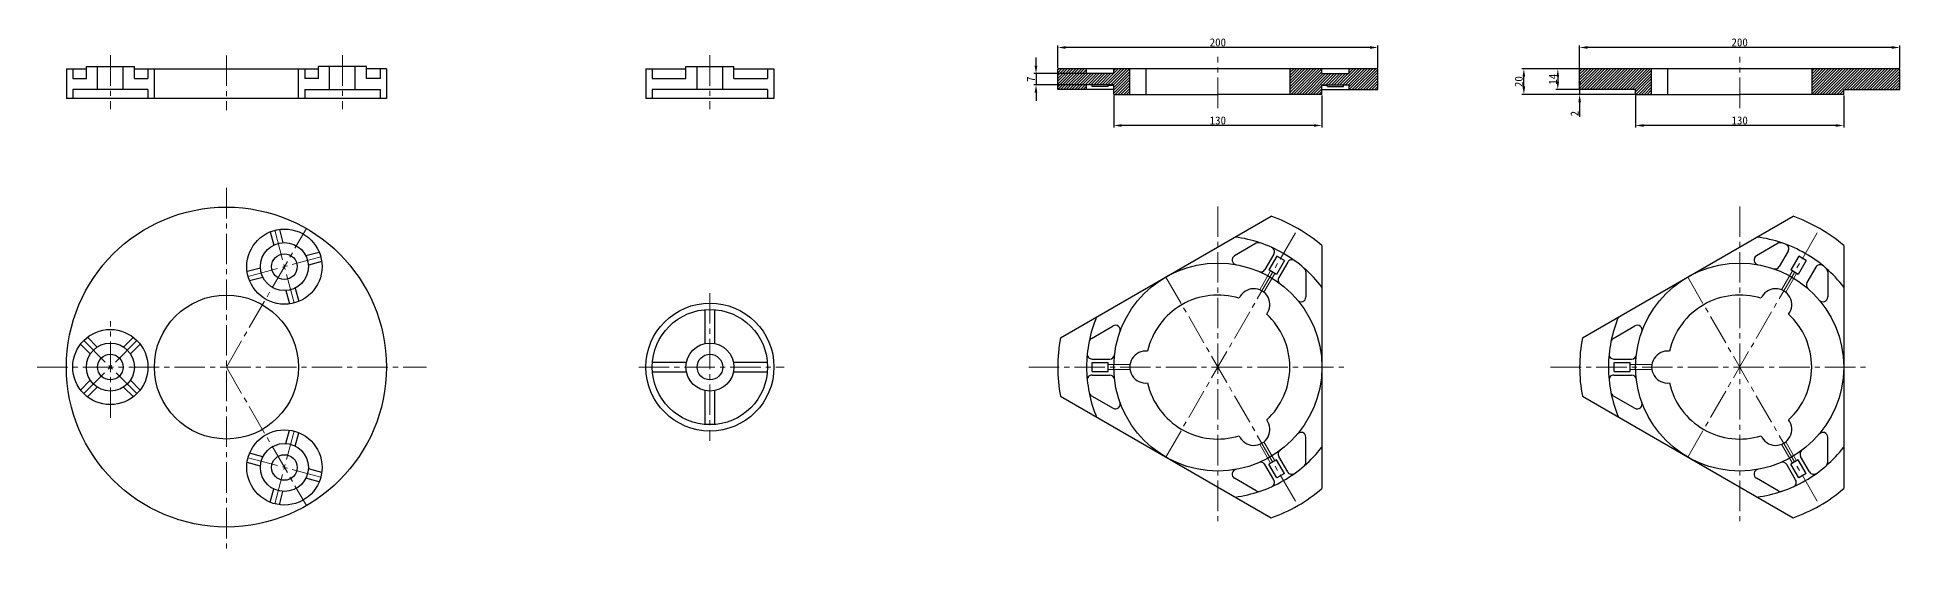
# Model space of a CAD drawing. Header units: inches. Extents: x -20 to 18950, y -1047 to 2551.
# Drawn here: x 10199 to 11363, y -304 to 17 of the extents above; entities that cross this region are included whole.
import ezdxf

# ---------------------------------------------------------------- set-up
doc = ezdxf.new("R2010")
doc.units = ezdxf.units.IN
doc.header["$MEASUREMENT"] = 0
doc.header["$PDSIZE"] = -5
doc.linetypes.add('CENTER2', pattern=[28.574999, 19.049999, -3.175, 3.175, -3.175])
doc.layers.get('0').update_dxf_attribs({"lineweight": 30})
doc.layers.get('Defpoints').update_dxf_attribs({"lineweight": 18})
for name, color, linetype, lineweight in [('cen', 1, 'CENTER2', 20), ('dim', 5, 'Continuous', 20), ('hat', 3, 'Continuous', 20)]:
    doc.layers.add(name, color=color, linetype=linetype, lineweight=lineweight)
doc.styles.get("Standard").update_dxf_attribs({"font": ''})
doc.styles.get('Standard').set_extended_font_data('宋体')
doc.dimstyles.new('ISO-25', dxfattribs={"dimtxt": 5, "dimasz": 5, "dimexe": 1.25, "dimexo": 0.625, "dimtad": 1, "dimdsep": 46, "dimtxsty": 'Standard', "dimcen": 2.5, "dimdle": 10, "dimadec": 0, "dimazin": 0, "dimtfac": 1, "dimtmove": 0, "dimatfit": 3, "dimfxl": 1, "dimtolj": 1, "dimarcsym": 0})

# ---------------------------------------------------------------- blocks, each defined once
blk = doc.blocks.new('*D2')
at = {"layer": 'Defpoints', "color": 0, "transparency": 16777216}
for p in [(10836.8, 10.8), (10836.8, -2.5), (11036.8, -2.5)]:
    blk.add_point(p, dxfattribs=at)
at = {"layer": 'dim', "color": 0, "linetype": 'Continuous', "lineweight": -2, "transparency": 16777216}
for p, q in [((10836.8, -1.9), (10836.8, 12.1)), ((11036.8, -1.9), (11036.8, 12.1)), ((11031.8, 10.8), (10841.8, 10.8))]:
    blk.add_line(p, q, dxfattribs=at)
at = {"layer": 'dim', "color": 0, "transparency": 16777216}
for points in [[(10841.8, 11.7), (10841.8, 10), (10836.8, 10.8)], [(11031.8, 11.7), (11031.8, 10), (11036.8, 10.8)]]:
    blk.add_solid(points, dxfattribs=at)
at = {"layer": 'dim', "color": 0, "transparency": 16777216, "insert": (10936.8, 14), "char_height": 5, "attachment_point": 5}
blk.add_mtext('\\A1;200', dxfattribs=at)
blk = doc.blocks.new('*D3')
at = {"layer": 'Defpoints', "color": 0, "transparency": 16777216}
for p in [(10871.8, -18.5), (11001.8, -18.5), (10871.8, -37.9)]:
    blk.add_point(p, dxfattribs=at)
at = {"layer": 'dim', "color": 0, "linetype": 'Continuous', "lineweight": -2, "transparency": 16777216}
for p, q in [((10871.8, -19.1), (10871.8, -39.2)), ((11001.8, -19.1), (11001.8, -39.2)), ((10996.8, -37.9), (10876.8, -37.9))]:
    blk.add_line(p, q, dxfattribs=at)
at = {"layer": 'dim', "color": 0, "transparency": 16777216}
for points in [[(10876.8, -37.1), (10876.8, -38.8), (10871.8, -37.9)], [(10996.8, -37.1), (10996.8, -38.8), (11001.8, -37.9)]]:
    blk.add_solid(points, dxfattribs=at)
at = {"layer": 'dim', "color": 0, "transparency": 16777216, "insert": (10936.8, -34.8), "char_height": 5, "attachment_point": 5}
blk.add_mtext('\\A1;130', dxfattribs=at)
blk = doc.blocks.new('*D4')
at = {"layer": 'Defpoints', "color": 0, "transparency": 16777216}
for p in [(10871.8, -5.5), (10823.2, -12.5), (10871.8, -12.5)]:
    blk.add_point(p, dxfattribs=at)
at = {"layer": 'dim', "color": 0, "linetype": 'Continuous', "lineweight": -2, "transparency": 16777216}
for p, q in [((10823.2, -0.5), (10823.2, 4.5)), ((10871.2, -5.5), (10821.9, -5.5)), ((10823.2, -5.5), (10823.2, -12.5)), ((10871.2, -12.5), (10821.9, -12.5)), ((10823.2, -17.5), (10823.2, -22.5))]:
    blk.add_line(p, q, dxfattribs=at)
at = {"layer": 'dim', "color": 0, "transparency": 16777216}
for points in [[(10822.3, -0.5), (10824, -0.5), (10823.2, -5.5)], [(10822.3, -17.5), (10824, -17.5), (10823.2, -12.5)]]:
    blk.add_solid(points, dxfattribs=at)
at = {"layer": 'dim', "color": 0, "transparency": 16777216, "insert": (10820, -9), "char_height": 5, "attachment_point": 5, "rotation": 90}
blk.add_mtext('\\A1;7', dxfattribs=at)
blk = doc.blocks.new('*D5')
at = {"layer": 'Defpoints', "color": 0, "transparency": 16777216}
for p in [(11162.8, 10.8), (11162.8, -2.5), (11362.8, -2.5)]:
    blk.add_point(p, dxfattribs=at)
at = {"layer": 'dim', "color": 0, "linetype": 'Continuous', "lineweight": -2, "transparency": 16777216}
for p, q in [((11162.8, -1.9), (11162.8, 12.1)), ((11362.8, -1.9), (11362.8, 12.1)), ((11357.8, 10.8), (11167.8, 10.8))]:
    blk.add_line(p, q, dxfattribs=at)
at = {"layer": 'dim', "color": 0, "transparency": 16777216}
for points in [[(11167.8, 11.7), (11167.8, 10), (11162.8, 10.8)], [(11357.8, 11.7), (11357.8, 10), (11362.8, 10.8)]]:
    blk.add_solid(points, dxfattribs=at)
at = {"layer": 'dim', "color": 0, "transparency": 16777216, "insert": (11262.8, 14), "char_height": 5, "attachment_point": 5}
blk.add_mtext('\\A1;200', dxfattribs=at)
blk = doc.blocks.new('*D6')
at = {"layer": 'Defpoints', "color": 0, "transparency": 16777216}
for p in [(11197.8, -18.5), (11327.8, -18.5), (11197.8, -37.9)]:
    blk.add_point(p, dxfattribs=at)
at = {"layer": 'dim', "color": 0, "linetype": 'Continuous', "lineweight": -2, "transparency": 16777216}
for p, q in [((11197.8, -19.1), (11197.8, -39.2)), ((11327.8, -19.1), (11327.8, -39.2)), ((11322.8, -37.9), (11202.8, -37.9))]:
    blk.add_line(p, q, dxfattribs=at)
at = {"layer": 'dim', "color": 0, "transparency": 16777216}
for points in [[(11202.8, -37.1), (11202.8, -38.8), (11197.8, -37.9)], [(11322.8, -37.1), (11322.8, -38.8), (11327.8, -37.9)]]:
    blk.add_solid(points, dxfattribs=at)
at = {"layer": 'dim', "color": 0, "transparency": 16777216, "insert": (11262.8, -34.8), "char_height": 5, "attachment_point": 5}
blk.add_mtext('\\A1;130', dxfattribs=at)
blk = doc.blocks.new('*D7')
at = {"layer": 'Defpoints', "color": 0, "transparency": 16777216}
for p in [(11162.8, -2.5), (11149.2, -15.5), (11197.8, -15.5)]:
    blk.add_point(p, dxfattribs=at)
at = {"layer": 'dim', "color": 0, "linetype": 'Continuous', "lineweight": -2, "transparency": 16777216}
for p, q in [((11162.2, -2.5), (11147.9, -2.5)), ((11149.2, -7.5), (11149.2, -10.5)), ((11197.2, -15.5), (11147.9, -15.5))]:
    blk.add_line(p, q, dxfattribs=at)
at = {"layer": 'dim', "color": 0, "transparency": 16777216}
for points in [[(11148.4, -7.5), (11150, -7.5), (11149.2, -2.5)], [(11148.4, -10.5), (11150, -10.5), (11149.2, -15.5)]]:
    blk.add_solid(points, dxfattribs=at)
at = {"layer": 'dim', "color": 0, "transparency": 16777216, "insert": (11146.1, -9), "char_height": 5, "attachment_point": 5, "rotation": 90}
blk.add_mtext('\\A1;14', dxfattribs=at)
blk = doc.blocks.new('*D8')
at = {"layer": 'Defpoints', "color": 0, "transparency": 16777216}
for p in [(11128, -2.5), (11207.8, -2.5), (11197.8, -18.5)]:
    blk.add_point(p, dxfattribs=at)
at = {"layer": 'dim', "color": 0, "linetype": 'Continuous', "lineweight": -2, "transparency": 16777216}
for p, q in [((11207.2, -2.5), (11126.7, -2.5)), ((11128, -13.5), (11128, -7.5)), ((11197.2, -18.5), (11126.7, -18.5))]:
    blk.add_line(p, q, dxfattribs=at)
at = {"layer": 'dim', "color": 0, "transparency": 16777216}
for points in [[(11127.1, -7.5), (11128.8, -7.5), (11128, -2.5)], [(11127.1, -13.5), (11128.8, -13.5), (11128, -18.5)]]:
    blk.add_solid(points, dxfattribs=at)
at = {"layer": 'dim', "color": 0, "transparency": 16777216, "insert": (11124.8, -10.5), "char_height": 5, "attachment_point": 5, "rotation": 90}
blk.add_mtext('\\A1;20', dxfattribs=at)
blk = doc.blocks.new('*D9')
at = {"layer": 'Defpoints', "color": 0, "transparency": 16777216}
for p in [(11162.8, -15.5), (11162.8, -18.5), (11197.8, -18.5)]:
    blk.add_point(p, dxfattribs=at)
at = {"layer": 'dim', "color": 0, "linetype": 'Continuous', "lineweight": -2, "transparency": 16777216}
for p, q in [((11162.8, -10.5), (11162.8, -5.5)), ((11162.2, -15.5), (11161.6, -15.5)), ((11197.2, -18.5), (11161.6, -18.5)), ((11162.8, -15.5), (11162.8, -18.5)), ((11162.8, -23.5), (11162.8, -32.5))]:
    blk.add_line(p, q, dxfattribs=at)
at = {"layer": 'dim', "color": 0, "transparency": 16777216}
for points in [[(11162, -10.5), (11163.7, -10.5), (11162.8, -15.5)], [(11162, -23.5), (11163.7, -23.5), (11162.8, -18.5)]]:
    blk.add_solid(points, dxfattribs=at)
at = {"layer": 'dim', "color": 0, "transparency": 16777216, "insert": (11159.7, -30.5), "char_height": 5, "attachment_point": 5, "rotation": 90}
blk.add_mtext('\\A1;2', dxfattribs=at)

msp = doc.modelspace()

# ---------------------------------------------------------------- hatches: boundary and pattern name
at = {"layer": 'hat'}
h = msp.add_hatch(dxfattribs=at)
h.set_pattern_fill('ANSI31', color=256, scale=10)
h.paths.add_polyline_path([(10881.787, -2.508), (10871.787, -2.508), (10871.787, -5.508), (10854.787, -5.508), (10854.787, -2.508), (10836.787, -2.508), (10836.787, -15.508), (10854.787, -15.508), (10854.787, -12.508), (10871.787, -12.508), (10871.787, -18.508), (10881.787, -18.508)])
h.paths.add_polyline_path([(11036.787, -2.508), (11018.787, -2.508), (11018.787, -5.508), (11001.787, -5.508), (11001.787, -2.508), (10981.787, -2.508), (10981.787, -18.508), (11001.787, -18.508), (11001.787, -12.508), (11018.787, -12.508), (11018.787, -15.508), (11036.787, -15.508)])
h = msp.add_hatch(dxfattribs=at)
h.set_pattern_fill('ANSI31', color=256, scale=10)
h.paths.add_polyline_path([(11362.827, -2.508), (11307.827, -2.508), (11307.827, -18.508), (11327.827, -18.508), (11327.827, -15.508), (11362.827, -15.508)])
h.paths.add_polyline_path([(11207.827, -2.508), (11162.827, -2.508), (11162.827, -15.508), (11197.827, -15.508), (11197.827, -18.508), (11207.827, -18.508)])

# ---------------------------------------------------------------- linework, layer by layer
for p, q in [((10217.359, -2.508), (10217.359, -21.008)), ((10217.359, -2.508), (10229.859, -2.508)), ((10221.359, -2.508), (10221.359, -8.508)), ((10221.359, -8.508), (10229.859, -8.508)), ((10229.859, -1.008), (10259.859, -1.008)), ((10229.859, -8.508), (10229.859, -1.008)), ((10236.859, -15.508), (10236.859, -1.008)), ((10252.859, -15.508), (10252.859, -1.008)), ((10259.859, -8.508), (10259.859, -1.008)), ((10259.859, -2.508), (10374.859, -2.508)), ((10259.859, -8.508), (10268.359, -8.508)), ((10268.359, -2.508), (10268.359, -8.508)), ((10272.359, -21.008), (10272.359, -2.508)), ((10362.359, -21.008), (10362.359, -2.508)), ((10366.359, -2.508), (10366.359, -8.508)), ((10374.859, -8.508), (10366.359, -8.508)), ((10404.859, -1.008), (10374.859, -1.008)), ((10374.859, -8.508), (10374.859, -1.008)), ((10381.859, -15.508), (10381.859, -1.008)), ((10397.859, -15.508), (10397.859, -1.008)), ((10404.859, -8.508), (10404.859, -1.008)), ((10417.359, -2.508), (10404.859, -2.508)), ((10413.359, -8.508), (10404.859, -8.508)), ((10413.359, -2.508), (10413.359, -8.508)), ((10417.359, -2.508), (10417.359, -21.008)), ((10579.469, -2.508), (10579.469, -21.008)), ((10579.469, -2.508), (10604.469, -2.508)), ((10583.469, -2.508), (10583.469, -8.508)), ((10583.469, -8.508), (10604.469, -8.508)), ((10604.469, -1.008), (10634.469, -1.008)), ((10604.469, -8.508), (10604.469, -1.008)), ((10611.469, -15.508), (10611.469, -1.008)), ((10627.469, -15.508), (10627.469, -1.008)), ((10634.469, -8.508), (10634.469, -1.008)), ((10634.469, -2.508), (10659.469, -2.508)), ((10634.469, -8.508), (10655.469, -8.508)), ((10655.469, -2.508), (10655.469, -8.508)), ((10659.469, -2.508), (10659.469, -21.008)), ((10836.787, -15.508), (10836.787, -2.508)), ((11036.787, -2.508), (10836.787, -2.508)), ((10854.787, -5.508), (10854.787, -2.508)), ((10871.787, -5.508), (10854.787, -5.508)), ((10871.787, -5.508), (10871.787, -2.508)), ((10881.787, -18.508), (10881.787, -2.508)), ((10891.787, -2.508), (10891.787, -18.508)), ((10981.787, -2.508), (10981.787, -18.508)), ((11001.787, -5.508), (11001.787, -2.508)), ((11001.787, -5.508), (11018.787, -5.508)), ((11018.787, -5.508), (11018.787, -2.508)), ((11036.787, -15.508), (11036.787, -2.508)), ((11162.827, -15.508), (11162.827, -2.508)), ((11362.827, -2.508), (11162.827, -2.508)), ((11207.827, -18.508), (11207.827, -2.508)), ((11217.827, -2.508), (11217.827, -18.508)), ((11307.827, -2.508), (11307.827, -18.508)), ((11362.827, -15.508), (11362.827, -2.508)), ((10417.359, -21.008), (10217.359, -21.008)), ((10268.359, -15.508), (10221.359, -15.508)), ((10221.359, -15.508), (10221.359, -21.008)), ((10268.359, -15.508), (10268.359, -21.008)), ((10366.359, -15.508), (10413.359, -15.508)), ((10366.359, -15.508), (10366.359, -21.008)), ((10413.359, -15.508), (10413.359, -21.008)), ((10659.469, -21.008), (10579.469, -21.008)), ((10583.469, -15.508), (10583.469, -21.008)), ((10655.469, -15.508), (10583.469, -15.508)), ((10655.469, -15.508), (10655.469, -21.008)), ((10871.787, -15.508), (10836.787, -15.508)), ((10871.787, -12.508), (10854.787, -12.508)), ((10854.787, -15.508), (10854.787, -12.508)), ((10858.287, -13.508), (10858.287, -12.508)), ((10868.287, -13.508), (10858.287, -13.508)), ((10868.287, -13.508), (10868.287, -12.508)), ((10871.787, -18.508), (10871.787, -12.508)), ((10871.787, -18.508), (10936.787, -18.508)), ((11001.787, -18.508), (10936.787, -18.508)), ((11001.787, -12.508), (11018.787, -12.508)), ((11001.787, -18.508), (11001.787, -12.508)), ((11001.787, -15.508), (11036.787, -15.508)), ((11005.287, -13.508), (11005.287, -12.508)), ((11005.287, -13.508), (11015.287, -13.508)), ((11015.287, -13.508), (11015.287, -12.508)), ((11018.787, -15.508), (11018.787, -12.508)), ((11197.827, -15.508), (11162.827, -15.508)), ((11197.827, -18.508), (11197.827, -15.508)), ((11197.827, -18.508), (11262.827, -18.508)), ((11327.827, -18.508), (11262.827, -18.508)), ((11327.827, -15.508), (11362.827, -15.508)), ((11327.827, -18.508), (11327.827, -15.508)), ((10344.679, -104.436), (10346.907, -112.753)), ((10350.474, -102.883), (10352.703, -111.201)), ((10838.475, -170.665), (10970.099, -94.672)), ((11164.515, -170.665), (11296.139, -94.672)), ((10960.792, -111.592), (10947.234, -119.42)), ((11001.787, -112.967), (11001.787, -264.953)), ((11286.832, -111.592), (11273.274, -119.42)), ((11327.827, -112.967), (11327.827, -264.953)), ((10338.636, -127.079), (10330.319, -129.308)), ((10375.346, -117.243), (10367.029, -119.472)), ((10375.346, -117.243), (10367.029, -119.472)), ((10376.899, -123.038), (10368.581, -125.267)), ((10971.754, -118.396), (10966.221, -127.979)), ((10973.655, -119.602), (10968.655, -128.262)), ((10978.418, -122.352), (10973.418, -131.012)), ((10978.418, -122.352), (10973.655, -119.602)), ((10980.414, -123.396), (10974.881, -132.979)), ((11293.128, -116.477), (11287.539, -126.156)), ((11299.695, -119.602), (11294.695, -128.262)), ((11304.458, -122.352), (11299.458, -131.012)), ((11304.458, -122.352), (11299.695, -119.602)), ((11310.449, -126.477), (11304.86, -136.156)), ((10340.189, -132.875), (10331.872, -135.103)), ((10360.31, -139.593), (10362.539, -147.91)), ((10973.418, -131.012), (10968.655, -128.262)), ((10991.787, -129.487), (10991.787, -145.142)), ((11299.458, -131.012), (11294.695, -128.262)), ((11317.827, -129.487), (11317.827, -145.142)), ((10354.515, -141.146), (10356.744, -149.463)), ((10616.469, -174.263), (10616.469, -153.085)), ((10622.469, -174.263), (10622.469, -153.085)), ((10230.499, -170.358), (10236.588, -176.446)), ((10253.13, -176.446), (10259.219, -170.358)), ((10857.782, -171.065), (10871.339, -163.238)), ((11183.822, -171.065), (11197.379, -163.238)), ((10226.256, -174.6), (10232.345, -180.689)), ((10257.372, -180.689), (10263.461, -174.6)), ((10583.594, -185.96), (10604.772, -185.96)), ((10634.165, -185.96), (10655.343, -185.96)), ((10858.193, -183.96), (10869.259, -183.96)), ((11184.233, -183.96), (11195.299, -183.96)), ((10226.256, -203.32), (10232.345, -197.231)), ((10226.256, -203.32), (10232.345, -197.231)), ((10257.372, -197.231), (10263.461, -203.32)), ((10583.594, -191.96), (10604.772, -191.96)), ((10634.165, -191.96), (10655.343, -191.96)), ((10858.193, -193.96), (10869.259, -193.96)), ((10858.287, -186.21), (10868.287, -186.21)), ((10858.287, -191.71), (10858.287, -186.21)), ((10858.287, -191.71), (10868.287, -191.71)), ((10868.287, -191.71), (10868.287, -186.21)), ((11184.233, -193.96), (11195.299, -193.96)), ((11184.327, -186.21), (11194.327, -186.21)), ((11184.327, -191.71), (11184.327, -186.21)), ((11184.327, -191.71), (11194.327, -191.71)), ((11194.327, -191.71), (11194.327, -186.21)), ((10230.499, -207.562), (10236.588, -201.474)), ((10253.13, -201.474), (10259.219, -207.562)), ((10616.469, -212.268), (10616.469, -203.657)), ((10616.469, -224.835), (10616.469, -203.657)), ((10622.469, -224.835), (10622.469, -203.657)), ((10838.475, -207.255), (10970.099, -283.248)), ((10857.782, -206.855), (10871.339, -214.682)), ((11164.515, -207.255), (11296.139, -283.248)), ((11183.822, -206.855), (11197.379, -214.682)), ((10354.515, -236.774), (10356.744, -228.457)), ((10360.31, -238.327), (10362.539, -230.01)), ((10340.189, -245.045), (10331.872, -242.817)), ((10991.787, -248.433), (10991.787, -232.778)), ((11317.827, -248.433), (11317.827, -232.778)), ((10338.636, -250.841), (10330.319, -248.612)), ((10376.899, -254.882), (10368.581, -252.653)), ((10971.754, -259.524), (10966.221, -249.941)), ((10973.418, -246.908), (10968.655, -249.658)), ((10973.655, -258.318), (10968.655, -249.658)), ((10978.418, -255.568), (10973.418, -246.908)), ((10978.418, -255.568), (10973.655, -258.318)), ((10980.414, -254.524), (10974.881, -244.941)), ((11297.794, -259.524), (11292.261, -249.941)), ((11299.458, -246.908), (11294.695, -249.658)), ((11299.695, -258.318), (11294.695, -249.658)), ((11304.458, -255.568), (11299.458, -246.908)), ((11304.458, -255.568), (11299.695, -258.318)), ((11306.454, -254.524), (11300.921, -244.941)), ((10344.679, -273.484), (10346.907, -265.167)), ((10350.474, -275.037), (10352.703, -266.719)), ((10375.346, -260.677), (10367.029, -258.448)), ((10375.346, -260.677), (10367.029, -258.448)), ((10960.792, -266.328), (10947.234, -258.5)), ((11286.832, -266.328), (11273.274, -258.5))]:
    msp.add_line(p, q)
for centre, radius in [((10317.359, -188.96), 100), ((10353.609, -126.173), 23.5), ((10353.609, -126.173), 15), ((10353.609, -126.173), 8), ((10936.787, -188.96), 65), ((11262.827, -188.96), 65), ((10317.359, -188.96), 45), ((10619.469, -188.96), 40), ((10619.469, -188.96), 36), ((10244.859, -188.96), 23.5), ((10244.859, -188.96), 15), ((10619.469, -188.96), 15), ((10244.859, -188.96), 8), ((10619.469, -188.96), 8), ((10353.609, -251.747), 23.5), ((10353.609, -251.747), 15), ((10353.609, -251.747), 8)]:
    msp.add_circle(centre, radius)
for centre, radius, start, end in [((10936.787, -188.96), 100, 49.458398, 70.541602), ((11262.827, -188.96), 100, 49.458398, 70.541602), ((10936.787, -188.96), 82, 60, 82.436947), ((10962.292, -114.19), 3, 71.164858, 120), ((10969.156, -116.896), 3, 330, 65.812067), ((11262.827, -188.96), 82, 60, 82.436947), ((11288.332, -114.19), 3, 71.164858, 120), ((11290.53, -114.977), 3, 330, 69.471498), ((10948.734, -122.018), 3, 120, 259.880833), ((10963.622, -126.479), 3, 246.756327, 330), ((10936.787, -188.96), 82, 37.563053, 60), ((10983.012, -124.896), 3, 54.187933, 150), ((10988.787, -129.487), 3, 0, 48.835142), ((11274.774, -122.018), 3, 120, 259.880833), ((11284.941, -124.656), 3, 251.02145, 330), ((11262.827, -188.96), 82, 37.563053, 60), ((11313.047, -127.977), 3, 50.528502, 150), ((11314.827, -129.487), 3, 0, 48.835142), ((10977.479, -134.479), 3, 150, 233.243673), ((11307.458, -137.656), 3, 150, 228.97855), ((10936.787, -188.96), 45, 72.75874, 167.24126), ((10959.287, -149.989), 10, 323.62063, 156.37937), ((10988.787, -145.142), 3, 220.119167, 0), ((11262.827, -188.96), 45, 72.75874, 167.24126), ((11285.327, -149.989), 10, 323.62063, 156.37937), ((11314.827, -145.142), 3, 220.119167, 0), ((10936.787, -188.96), 82, 157.563053, 180), ((10872.839, -165.836), 3, 340.119167, 120), ((10936.787, -188.96), 45, 312.75874, 47.24126), ((11262.827, -188.96), 82, 157.563053, 180), ((11198.879, -165.836), 3, 340.119167, 120), ((11262.827, -188.96), 45, 312.75874, 47.24126), ((10936.787, -188.96), 100, 169.458398, 190.541602), ((10859.282, -173.663), 3, 120, 168.835142), ((11262.827, -188.96), 100, 169.458398, 190.541602), ((11185.322, -173.663), 3, 120, 168.835142), ((10858.193, -180.96), 3, 174.187933, 270), ((10869.259, -180.96), 3, 270, 353.243673), ((10891.787, -188.96), 10, 83.62063, 276.37937), ((11184.233, -180.96), 3, 174.187933, 270), ((11195.299, -180.96), 3, 270, 353.243673), ((11217.827, -188.96), 10, 83.62063, 276.37937), ((10936.787, -188.96), 82, 180, 202.436947), ((10858.193, -196.96), 3, 90, 185.812067), ((10869.259, -196.96), 3, 6.756327, 90), ((11262.827, -188.96), 82, 180, 202.436947), ((11184.233, -196.96), 3, 90, 185.812067), ((11195.299, -196.96), 3, 6.756327, 90), ((10859.282, -204.257), 3, 191.164858, 240), ((10936.787, -188.96), 45, 192.75874, 287.24126), ((11185.322, -204.257), 3, 191.164858, 240), ((11262.827, -188.96), 45, 192.75874, 287.24126), ((10872.839, -212.084), 3, 240, 19.880833), ((11198.879, -212.084), 3, 240, 19.880833), ((10959.287, -227.931), 10, 203.62063, 36.37937), ((10988.787, -232.778), 3, 0, 139.880833), ((11285.327, -227.931), 10, 203.62063, 36.37937), ((11314.827, -232.778), 3, 0, 139.880833), ((10977.479, -243.441), 3, 126.756327, 210), ((10936.787, -188.96), 82, 300, 322.436947), ((11303.519, -243.441), 3, 126.756327, 210), ((11262.827, -188.96), 82, 300, 322.436947), ((10948.734, -255.902), 3, 100.119167, 240), ((10963.622, -251.441), 3, 30, 113.243673), ((10983.012, -253.024), 3, 210, 305.812067), ((10988.787, -248.433), 3, 311.164858, 0), ((11274.774, -255.902), 3, 100.119167, 240), ((11289.662, -251.441), 3, 30, 113.243673), ((11309.052, -253.024), 3, 210, 305.812067), ((11314.827, -248.433), 3, 311.164858, 0), ((10936.787, -188.96), 82, 277.563053, 300), ((10962.292, -263.73), 3, 240, 288.835142), ((10936.787, -188.96), 100, 289.458398, 310.541602), ((10969.156, -261.024), 3, 294.187933, 30), ((11262.827, -188.96), 82, 277.563053, 300), ((11288.332, -263.73), 3, 240, 288.835142), ((11262.827, -188.96), 100, 289.458398, 310.541602), ((11295.196, -261.024), 3, 294.187933, 30)]:
    msp.add_arc(centre, radius, start, end)
at = {"layer": 'cen'}
for p, q in [((10244.859, 5.935), (10244.859, -27.718)), ((10317.359, 5.815), (10317.359, -28.403)), ((10389.859, 5.935), (10389.859, -27.718)), ((10619.469, 5.935), (10619.469, -27.718)), ((10936.787, -27.083), (10936.787, 4.887)), ((11262.827, -27.083), (11262.827, 4.887)), ((10868.287, -13.008), (10871.787, -13.008)), ((11005.287, -13.008), (11001.787, -13.008)), ((10317.359, -77.009), (10317.359, -304.444)), ((10936.787, -88.482), (10936.787, -288.402)), ((11262.827, -88.482), (11262.827, -288.402)), ((10317.359, -188.96), (10367.359, -102.357)), ((10347.527, -103.474), (10359.691, -148.872)), ((10904.287, -245.252), (10986.787, -102.357)), ((11230.327, -245.252), (11312.827, -102.357)), ((10330.91, -132.255), (10376.308, -120.091)), ((10904.287, -132.668), (10986.787, -275.563)), ((10962.931, -140.677), (10969.738, -128.887)), ((10965.529, -142.177), (10972.336, -130.387)), ((11230.327, -132.668), (11312.827, -275.563)), ((11288.971, -140.677), (11295.778, -128.887)), ((11291.569, -142.177), (11298.376, -130.387)), ((10619.469, -142.69), (10619.469, -235.14)), ((10244.859, -220.704), (10244.859, -160.337)), ((10228.242, -172.343), (10261.476, -205.577)), ((10261.476, -172.343), (10228.242, -205.577)), ((10199.187, -188.96), (10442.283, -188.96)), ((10317.359, -188.96), (10367.359, -275.563)), ((10574.991, -188.96), (10665.78, -188.96)), ((10818.615, -188.96), (11018.331, -188.96)), ((10881.9, -187.46), (10868.287, -187.46)), ((10881.9, -190.46), (10868.287, -190.46)), ((11144.655, -188.96), (11344.371, -188.96)), ((11207.94, -187.46), (11194.327, -187.46)), ((11207.94, -190.46), (11194.327, -190.46)), ((10347.527, -274.446), (10359.691, -229.048)), ((10962.931, -237.243), (10969.738, -249.033)), ((10965.529, -235.743), (10972.336, -247.533)), ((11288.971, -237.243), (11295.778, -249.033)), ((11291.569, -235.743), (11298.376, -247.533)), ((10330.91, -245.665), (10376.308, -257.829))]:
    msp.add_line(p, q, dxfattribs=at)

# ---------------------------------------------------------------- dimensions: what is measured, and where the dimension line sits
at = {"layer": 'dim'}
for base, p1, p2, picture, middle in [((10836.787, 10.841), (11036.787, -2.508), (10836.787, -2.508), '*D2', (10936.787, 13.966)), ((11162.827, 10.841), (11362.827, -2.508), (11162.827, -2.508), '*D5', (11262.827, 13.966)), ((10871.787, -37.936), (11001.787, -18.508), (10871.787, -18.508), '*D3', (10936.787, -34.811)), ((11197.827, -37.936), (11327.827, -18.508), (11197.827, -18.508), '*D6', (11262.827, -34.811))]:
    dim = msp.add_linear_dim(base=base, p1=p1, p2=p2, dimstyle='ISO-25', dxfattribs=at)
    dim.commit()
    dim.dimension.update_dxf_attribs({"geometry": picture, "text_midpoint": middle})
dim = msp.add_linear_dim(base=(10823.156, -12.508), p1=(10871.787, -5.508), p2=(10871.787, -12.508), angle=90, dimstyle='ISO-25', dxfattribs=at)
dim.commit()
dim.dimension.update_dxf_attribs({"geometry": '*D4', "text_midpoint": (10820.031, -9.008)})
for base, p1, p2, text, picture, middle in [((11127.962, -2.508), (11197.827, -18.508), (11207.827, -2.508), '20', '*D8', (11124.837, -10.508)), ((11149.196, -15.508), (11162.827, -2.508), (11197.827, -15.508), '14', '*D7', (11146.071, -9.008)), ((11162.827, -18.508), (11162.827, -15.508), (11197.827, -18.508), '2', '*D9', (11159.702, -30.516))]:
    dim = msp.add_linear_dim(base=base, p1=p1, p2=p2, angle=90, text=text, dimstyle='ISO-25', dxfattribs=at)
    dim.commit()
    dim.dimension.update_dxf_attribs({"geometry": picture, "text_midpoint": middle})

doc.saveas('drawing.dxf')
